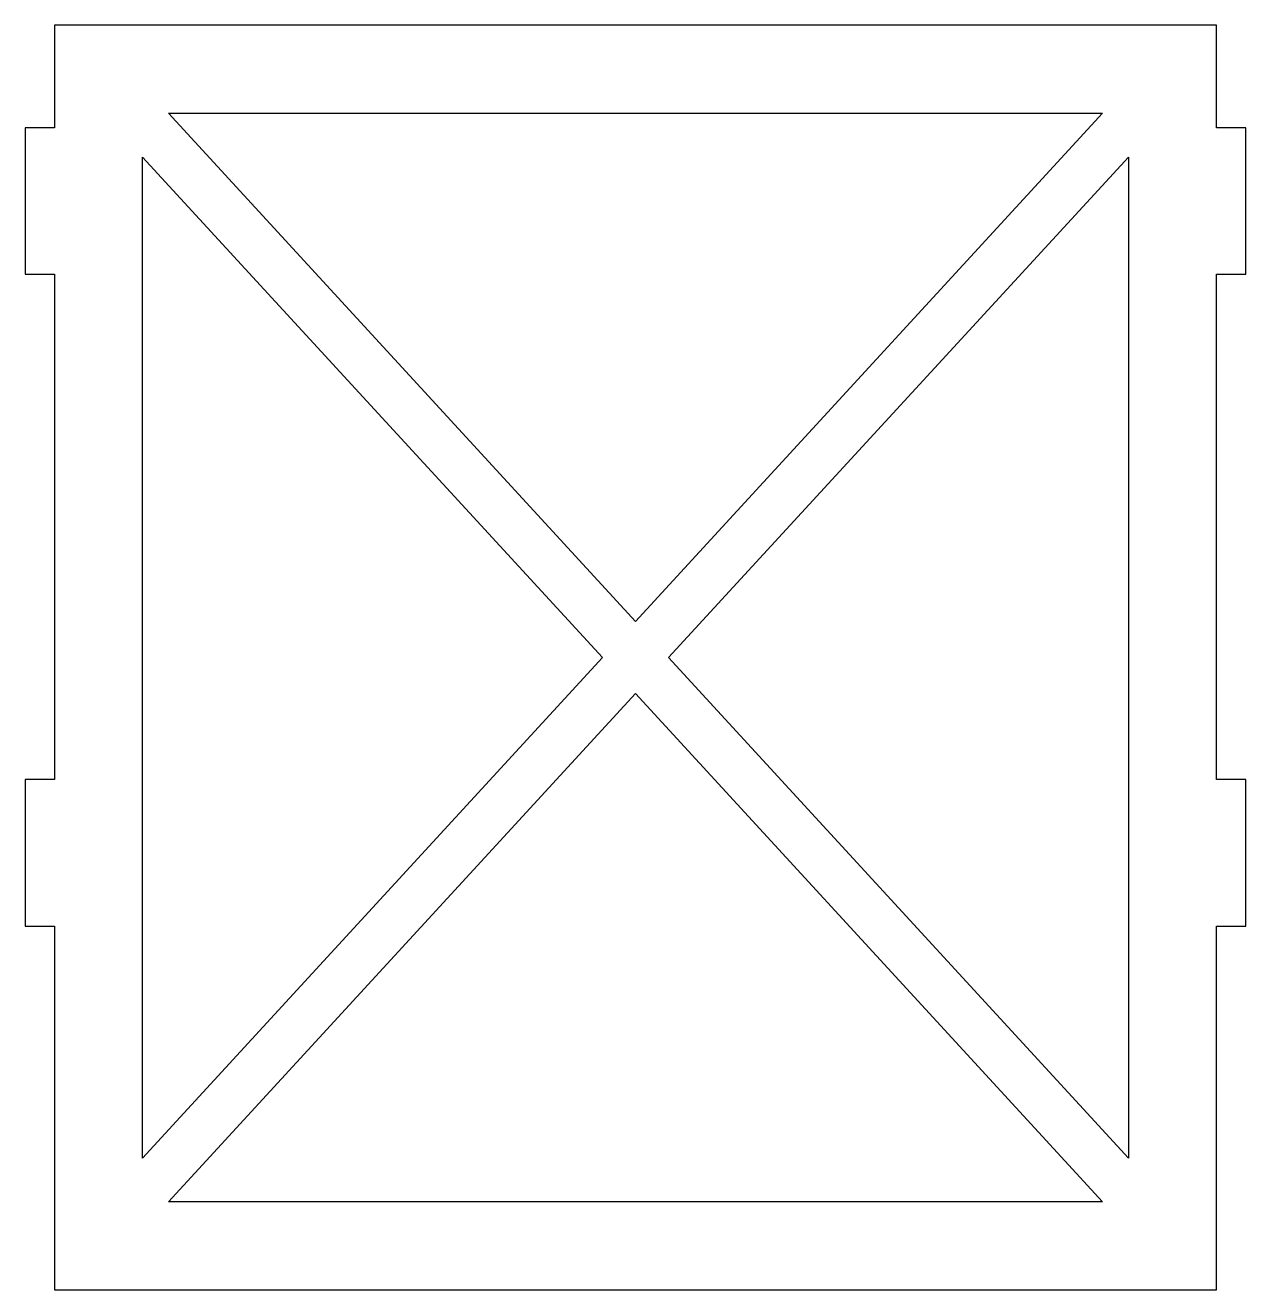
# Model space of a CAD drawing. Header units: millimetres. Extents: x -23992 to -23742, y -13869 to -13610.
import ezdxf

# ---------------------------------------------------------------- set-up
doc = ezdxf.new("R2010")
doc.units = ezdxf.units.MM

msp = doc.modelspace()

# ---------------------------------------------------------------- linework, layer by layer
for p, q in [((-23986.04, -13609.74), (-23986.04, -13630.74)), ((-23748.04, -13609.74), (-23986.04, -13609.74)), ((-23748.04, -13630.74), (-23748.04, -13609.74)), ((-23962.71, -13627.74), (-23771.37, -13627.74)), ((-23867.04, -13731.85), (-23962.71, -13627.74)), ((-23771.37, -13627.74), (-23867.04, -13731.85)), ((-23992.04, -13630.74), (-23992.04, -13660.74)), ((-23986.04, -13630.74), (-23992.04, -13630.74)), ((-23742.04, -13630.74), (-23748.04, -13630.74)), ((-23742.04, -13660.74), (-23742.04, -13630.74)), ((-23968.04, -13636.72), (-23873.83, -13739.24)), ((-23968.04, -13841.76), (-23968.04, -13636.72)), ((-23860.25, -13739.24), (-23766.04, -13636.72)), ((-23766.04, -13636.72), (-23766.04, -13841.76)), ((-23992.04, -13660.74), (-23986.04, -13660.74)), ((-23986.04, -13660.74), (-23986.04, -13764.24)), ((-23748.04, -13660.74), (-23742.04, -13660.74)), ((-23748.04, -13764.24), (-23748.04, -13660.74)), ((-23873.83, -13739.24), (-23968.04, -13841.76)), ((-23766.04, -13841.76), (-23860.25, -13739.24)), ((-23962.71, -13850.74), (-23867.04, -13746.63)), ((-23867.04, -13746.63), (-23771.37, -13850.74)), ((-23992.04, -13764.24), (-23992.04, -13794.24)), ((-23986.04, -13764.24), (-23992.04, -13764.24)), ((-23742.04, -13764.24), (-23748.04, -13764.24)), ((-23742.04, -13794.24), (-23742.04, -13764.24)), ((-23992.04, -13794.24), (-23986.04, -13794.24)), ((-23986.04, -13794.24), (-23986.04, -13868.74)), ((-23748.04, -13794.24), (-23742.04, -13794.24)), ((-23748.04, -13868.74), (-23748.04, -13794.24)), ((-23771.37, -13850.74), (-23962.71, -13850.74)), ((-23986.04, -13868.74), (-23748.04, -13868.74))]:
    msp.add_line(p, q)

doc.saveas('drawing.dxf')
